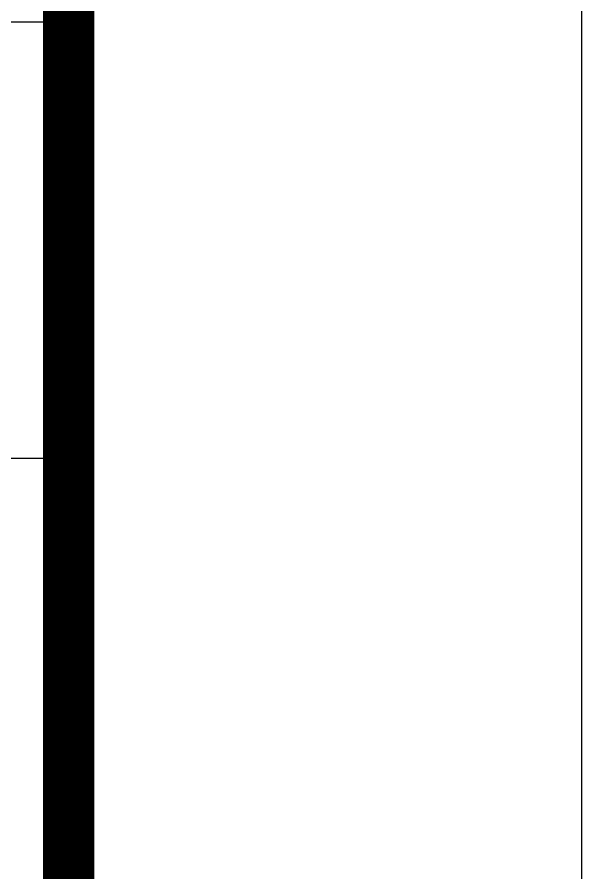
# Model space of a CAD drawing. Extents: x 32177600 to 32582346, y -189249 to 154687.
# Drawn here: x 32324000 to 32326200, y -165921 to -162586 of the extents above; entities that cross this region are included whole.
import ezdxf

# ---------------------------------------------------------------- set-up
doc = ezdxf.new("R2010")
doc.units = 0
doc.header["$LTSCALE"] = 1000
doc.header["$MEASUREMENT"] = 0
doc.layers.get('0').update_dxf_attribs({"linetype": 'CONTINUOUS'})
doc.layers.add('PUB_TITLE', color=4, linetype='CONTINUOUS')

# ---------------------------------------------------------------- blocks, each defined once
blk = doc.blocks.new('tk')
at = {"layer": 'PUB_TITLE'}
for p, q in [((31008732.1, -80366.2), (31014342.1, -80366.2)), ((31008732.1, -81216.2), (31014342.1, -81216.2))]:
    blk.add_line(p, q, dxfattribs=at)

msp = doc.modelspace()

# ---------------------------------------------------------------- linework, layer by layer
at = {"layer": 'PUB_TITLE', "elevation": 0}
msp.add_lwpolyline([(32177600.3, -189248.9), (32326200.3, -189248.9), (32326200.3, -105248.9), (32177600.3, -105248.9)], close=True, dxfattribs=at)
at = {"layer": 'PUB_TITLE', "const_width": 200, "elevation": 0}
msp.add_lwpolyline([(32182600.3, -187248.9), (32324200.3, -187248.9), (32324200.3, -107248.9), (32182600.3, -107248.9)], close=True, dxfattribs=at)

# ---------------------------------------------------------------- block references
at = {"xscale": 2, "yscale": 2, "zscale": 2}
msp.add_blockref('tk', (-29704483.9, -1872.1, 0), dxfattribs=at)
msp.add_blockref('tk', (-29704483.9, -1872.1, 0), dxfattribs=at)

doc.saveas('drawing.dxf')
